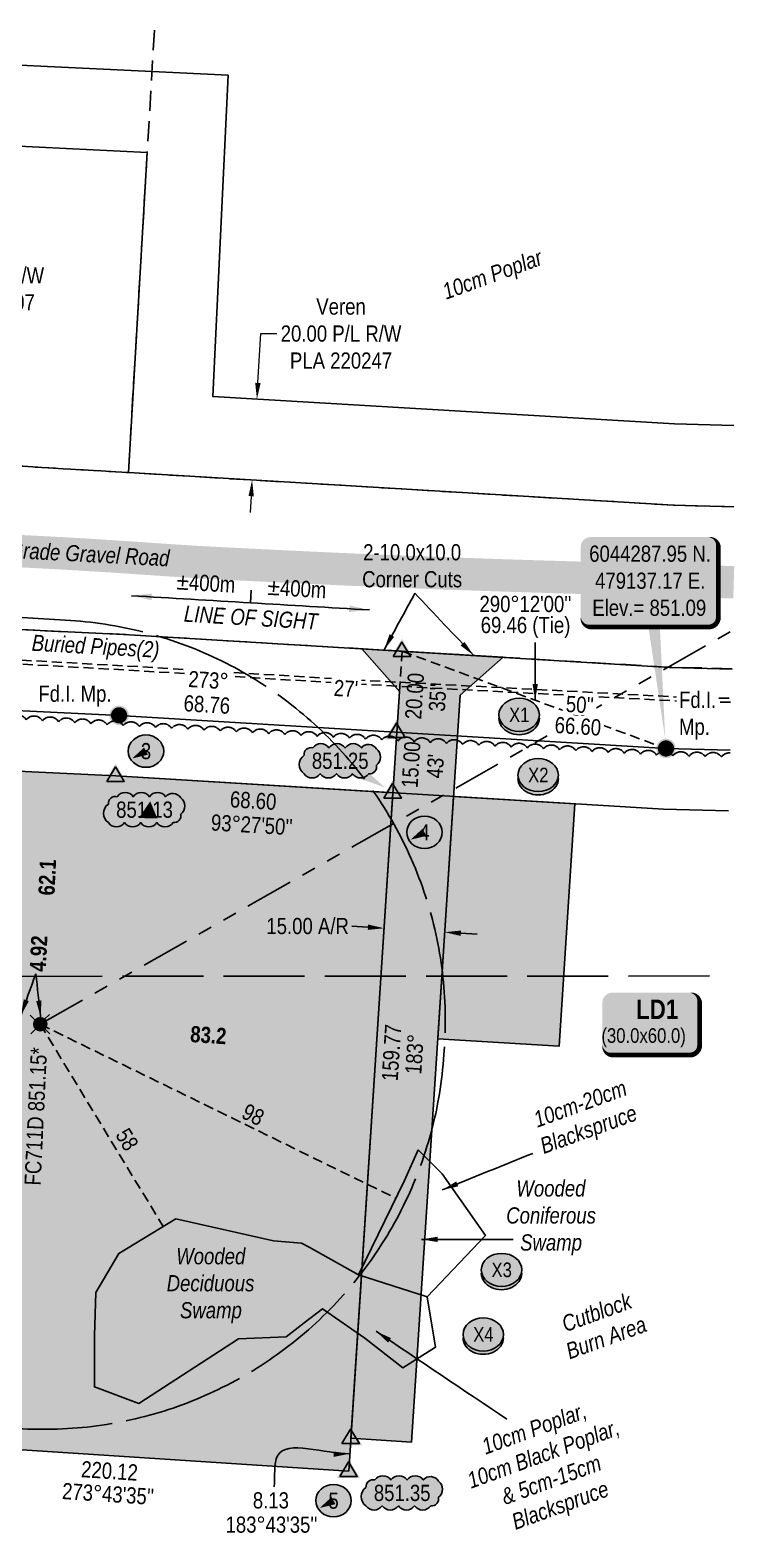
# Model space of a CAD drawing. Extents: x 476470 to 482026, y 6039448 to 6045135.
# Drawn here: x 477160 to 477605, y 6043504 to 6044432 of the extents above; entities that cross this region are included whole.
import ezdxf
from ezdxf.enums import TextEntityAlignment as Align

# ---------------------------------------------------------------- set-up
doc = ezdxf.new("R2010")
doc.units = 0
doc.header["$LTSCALE"] = 5
doc.header["$PDMODE"] = 34
doc.header["$PDSIZE"] = 1
for name, pattern in [('0', [1, 1, 0]), ('foc-ACCESSROAD', [3.75, 2.5, -1.25]), ('foc-BUFFER', [16.75, 15, -1.75]), ('foc-DRILLPATH', [14.75, 6, -1.75, 1.75, -1.75, 1.75, -1.75]), ('foc-TIELINE', [1.875, 1.25, -0.625]), ('foc-UNSURVEYED', [12.5, 10, -2.5]), ('UG_PIPE', [1.875, 1.25, -0.625])]:
    doc.linetypes.add(name, pattern=pattern)
doc.layers.get('Defpoints').update_dxf_attribs({"color": 9})
for name, color, linetype in [('AS-PIPE-UG', 44, 'UG_PIPE'), ('AS-PIPE-UG-T', 44, 'Continuous'), ('AS-ROADS', 254, 'Continuous'), ('AUX-BUFFER', 7, 'foc-BUFFER'), ('C-RW', 13, 'Continuous'), ('C-WS', 13, 'foc-ACCESSROAD'), ('DETAIL-T', 7, 'Continuous'), ('F-AR', 190, 'foc-ACCESSROAD'), ('L-BD', 7, 'Continuous'), ('L-MON', 1, 'Continuous'), ('L-TIE', 7, 'foc-TIELINE'), ('L-USEC', 7, 'foc-UNSURVEYED'), ('P-CROSSINGS', 250, 'Continuous'), ('P-ELEVATION', 7, 'Continuous'), ('P-PDRILLPATH', 12, 'foc-DRILLPATH'), ('P-PROPOSED', 10, 'Continuous'), ('P-PROPOSED-H', 21, 'Continuous'), ('P-TEMP-BLOCKS', 250, 'Continuous'), ('P-TEMP-H', 41, 'Continuous'), ('P-TEMP_WORKSPACE', 46, 'Continuous'), ('P-TXT', 4, 'Continuous'), ('T-BUSH', 110, '0'), ('T-BUSH-T', 110, 'Continuous'), ('T-TIE', 201, 'foc-TIELINE'), ('WETLAND', 143, 'Continuous'), ('WETLAND-T', 146, 'Continuous')]:
    doc.layers.add(name, color=color, linetype=linetype)
for name, color, linetype, lineweight in [('C-AR-T', 13, 'Continuous', 9), ('C-RW-T', 13, 'Continuous', 9), ('T-TEXT', 48, 'Continuous', 18), ('T-TIE-T', 201, 'Continuous', 18)]:
    doc.layers.add(name, color=color, linetype=linetype, lineweight=lineweight)
doc.layers.add('L-MON1', color=7, linetype='Continuous', lineweight=30, true_color=0x000000)
doc.styles.add('80', font='ARIALN.TTF', dxfattribs={"height": 10})
doc.styles.add('80CG', font='ARIALN.TTF', dxfattribs={"height": 10})
doc.styles.add('80L', font='ARIALN.TTF', dxfattribs={"height": 10})
doc.styles.add('80LS', font='ARIALNI.TTF', dxfattribs={"height": 10})
doc.styles.add('BOLD', font='ARIALNB.TTF')
doc.styles.add('Crossing', font='ARIALN.TTF', dxfattribs={"height": 10})
doc.dimstyles.new('COMPASS', dxfattribs={"dimscale": 5, "dimtxt": 10, "dimasz": 2.5, "dimexe": 0.2, "dimexo": 0.0625, "dimgap": 0.5, "dimtad": 0, "dimtih": 1, "dimtoh": 1, "dimzin": 0, "dimdsep": 46, "dimtxsty": '80', "dimcen": 0.1, "dimse1": 1, "dimse2": 1, "dimclrd": 256, "dimclrt": 256, "dimaunit": 1, "dimadec": 4, "dimazin": 0, "dimtfac": 0.06, "dimtofl": 0, "dimtmove": 0, "dimatfit": 1, "dimfxl": 0.2, "dimtolj": 1, "dimtzin": 0, "dimlwd": -1, "dimarcsym": 0})
doc.dimstyles.new('Compass 5 000', dxfattribs={"dimscale": 5, "dimtxt": 9, "dimasz": 2, "dimexe": 0.2, "dimexo": 0.0625, "dimgap": 0.5, "dimtad": 0, "dimtih": 1, "dimtoh": 1, "dimzin": 0, "dimdsep": 46, "dimtxsty": '80CG', "dimcen": 0.1, "dimse1": 1, "dimse2": 1, "dimclrd": 256, "dimclrt": 256, "dimaunit": 1, "dimadec": 4, "dimazin": 0, "dimtfac": 0.06, "dimtofl": 0, "dimtmove": 0, "dimatfit": 1, "dimfxl": 0.2, "dimtolj": 1, "dimtzin": 0, "dimlwd": -1, "dimarcsym": 0})

# ---------------------------------------------------------------- blocks, each defined once
blk = doc.blocks.new('fdia')
at = {"color": 255, "const_width": 1}
blk.add_lwpolyline([(-0.5, 0, 1), (0.5, 0, 1)], format="xyb", close=True, dxfattribs=at)
blk = doc.blocks.new('Fdiaa')
blk.add_blockref('fdia', (0, 0))
blk = doc.blocks.new('fdib')
at = {"color": 1, "const_width": 1.6}
blk.add_lwpolyline([(-0.4, 0, 1), (0.4, 0, 1)], format="xyb", close=True, dxfattribs=at)
at = {"color": 1}
blk.add_circle((0, 0), 0.8, dxfattribs=at)
blk = doc.blocks.new('Fdibb')
blk.add_blockref('fdib', (0, 0))
blk = doc.blocks.new('fdicc')
for name in ['Fdibb', 'Fdiaa']:
    blk.add_blockref(name, (0, 0))
blk = doc.blocks.new('FDI')
blk.add_blockref('fdicc', (0, 0))
blk = doc.blocks.new('WC_fill')
at = {"layer": 'L-MON1', "true_color": 0xffffff}
h = blk.add_hatch(color=7, dxfattribs=at)
h.dxf.hatch_style = 1
edge = h.paths.add_edge_path()
edge.add_arc((0, 0), 0.8, 0, 360)
blk = doc.blocks.new('WC1')
at = {"layer": 'L-MON1', "flags": 128}
for points in [[(-0.62, 0.5), (-1.23, 1.12)], [(0.52, 0.61), (1.13, 1.21)], [(-1.18, -1.18), (-0.56, -0.57)], [(1.16, -1.18), (0.56, -0.57)]]:
    blk.add_lwpolyline(points, dxfattribs=at)
at = {"layer": 'L-MON1'}
for radius in [0.8, 0.373]:
    blk.add_circle((0, 0), radius, dxfattribs=at)
blk.add_blockref('WC_fill', (0, 0), dxfattribs=at)
blk = doc.blocks.new('WC')
at = {"layer": 'L-MON'}
h = blk.add_hatch(color=255, dxfattribs=at)
h.dxf.hatch_style = 1
edge = h.paths.add_edge_path()
edge.add_arc((0, 0), 0.9, 0, 360)
at = {"layer": 'L-MON', "color": 240, "flags": 128}
for points in [[(-0.62, 0.5), (-1.23, 1.12)], [(0.52, 0.61), (1.13, 1.21)], [(-1.18, -1.18), (-0.56, -0.57)], [(1.16, -1.18), (0.56, -0.57)]]:
    blk.add_lwpolyline(points, dxfattribs=at)
at = {"layer": 'L-MON', "color": 240}
for radius in [0.8, 0.373]:
    blk.add_circle((0, 0), radius, dxfattribs=at)
blk = doc.blocks.new('TRIA')
blk.add_hatch(color=255).paths.add_polyline_path([(-0.04, 1.52), (-1.47, -0.87), (1.39, -0.87)])
blk = doc.blocks.new('TRIAA')
blk.add_blockref('TRIA', (0, 0))
blk = doc.blocks.new('TRIB')
at = {"color": 1}
blk.add_lwpolyline([(-1.12, -0.67), (-0.04, 1.13), (1.04, -0.67)], close=True, dxfattribs=at)
blk = doc.blocks.new('TRIBB')
blk.add_blockref('TRIB', (0, 0))
blk = doc.blocks.new('TRICC')
for name in ['TRIAA', 'TRIBB']:
    blk.add_blockref(name, (0, 0))
blk = doc.blocks.new('plspike')
blk.add_blockref('TRICC', (0, 0))
blk = doc.blocks.new('*D52')
at = {"layer": 'C-AR-T', "transparency": 16777216}
for p, q in [((477300.78, 6044214.28), (477302.58, 6044244.7)), ((477302.58, 6044244.7), (477312.58, 6044244.7)), ((477296.63, 6044144.39), (477296.04, 6044134.41))]:
    blk.add_line(p, q, dxfattribs=at)
for points in [[(477299.11, 6044214.38), (477302.44, 6044214.18), (477300.19, 6044204.3)], [(477294.97, 6044144.49), (477298.3, 6044144.3), (477297.22, 6044154.38)]]:
    blk.add_solid(points, dxfattribs=at)
at = {"layer": 'Defpoints', "color": 0, "transparency": 16777216}
for p in [(477298.15, 6044204.42), (477300.19, 6044204.3), (477295.19, 6044154.5)]:
    blk.add_point(p, dxfattribs=at)
at = {"layer": 'C-AR-T', "transparency": 16777216, "insert": (477352.12, 6044244.7), "char_height": 10, "attachment_point": 5, "style": '80CG'}
blk.add_mtext('\\A1;Veren\\P20.00 P/L R/W\\PPLA 220247', dxfattribs=at)
blk = doc.blocks.new('*D53')
at = {"layer": 'C-RW-T', "transparency": 16777216}
for p, q in [((477039.89, 6044332.99), (477033.58, 6044340.75)), ((477076.18, 6044288.39), (477082.49, 6044280.63)), ((477082.49, 6044280.63), (477092.49, 6044280.63))]:
    blk.add_line(p, q, dxfattribs=at)
for points in [[(477041.19, 6044334.04), (477038.6, 6044331.94), (477046.2, 6044325.23)], [(477077.47, 6044289.44), (477074.88, 6044287.34), (477069.87, 6044296.15)]]:
    blk.add_solid(points, dxfattribs=at)
at = {"layer": 'Defpoints', "color": 0, "transparency": 16777216}
for p in [(477042.07, 6044321.87), (477065.73, 6044292.78), (477069.87, 6044296.15)]:
    blk.add_point(p, dxfattribs=at)
at = {"layer": 'C-RW-T', "transparency": 16777216, "insert": (477131.57, 6044280.63), "char_height": 10, "attachment_point": 5, "style": '80CG'}
blk.add_mtext('\\A1;Veren\\P15.00 P/L R/W\\PPLA 130007', dxfattribs=at)
blk = doc.blocks.new('*U58')
h = blk.add_hatch(color=191)
edge = h.paths.add_edge_path()
edge.add_line((-24, -20), (24, -20))
edge.add_arc((24, -14), 6, 270, 360)
edge.add_line((30, -14), (30, 12.5))
edge.add_arc((24, 12.5), 6, 0, 90)
edge.add_line((24, 18.5), (-24, 18.5))
edge.add_arc((-24, 12.5), 6, 90, 180)
edge.add_line((-30, 12.5), (-30, -14))
edge.add_arc((-24, -14), 6, 180, 270)
at = {"color": 250, "flags": 128}
blk.add_lwpolyline([(-24, -20, 3, 3, 0), (24, -20, 3, 3, 0.414214), (30, -14, 3, 3, 0), (30, 12.5, 3, 0, 0.414214), (24, 18.5, 0, 0, 0), (-24, 18.5, 0, 0, 0.414214), (-30, 12.5, 0, 0, 0), (-30, -14, 0, 3, 0.414214)], format="xyseb", close=True, dxfattribs=at)
at = {"flags": 128}
blk.add_lwpolyline([(-18.84, -11.9, 0, 7.5, 0), (0, 0, 0, 0, 0)], format="xyseb", dxfattribs=at)
at = {"color": 250}
for tag, p, height, style in [('TEMP_AREA_W1_001', (-9.21, 2.24), 12, 'BOLD'), ('ENTER_TEXT_001', (-30.66, -12.47), 9, '80')]:
    blk.add_attdef(tag, p, '', height=height, dxfattribs=dict(at, style=style))
blk = doc.blocks.new('*U61')
h = blk.add_hatch(color=254)
edge = h.paths.add_edge_path()
edge.add_line((-36.5, -28.5), (36.5, -28.5))
edge.add_arc((36.5, -22.5), 6, 270, 360)
edge.add_line((42.5, -22.5), (42.5, 21))
edge.add_arc((36.5, 21), 6, 0, 90)
edge.add_line((36.5, 27), (-36.5, 27))
edge.add_arc((-36.5, 21), 6, 90, 180)
edge.add_line((-42.5, 21), (-42.5, -22.5))
edge.add_arc((-36.5, -22.5), 6, 180, 270)
at = {"color": 1, "flags": 128}
blk.add_lwpolyline([(-36.5, -28.5, 3, 3, 0), (36.5, -28.5, 3, 3, 0.414214), (42.5, -22.5, 3, 3, 0), (42.5, 21, 3, 0, 0.414214), (36.5, 27, 0, 0, 0), (-36.5, 27, 0, 0, 0.414214), (-42.5, 21, 0, 0, 0), (-42.5, -22.5, 0, 3, 0.414214)], format="xyseb", close=True, dxfattribs=at)
blk.add_lwpolyline([(9.67, -97.53, 0, 10, 0), (0, 0, 5, 5, 0)], format="xyseb", dxfattribs=at)
at = {"color": 1, "style": '80'}
blk.add_attdef('ENTER_TEXT_001', (-35.99, -5), '', height=10, dxfattribs=at)
blk = doc.blocks.new('*U63')
at = {"layer": 'P-ELEVATION'}
h = blk.add_hatch(color=111, dxfattribs=at)
h.dxf.hatch_style = 1
edge = h.paths.add_edge_path()
edge.add_arc((-17.35, -4.5), 6.1, 215, 325)
edge.add_arc((-7.35, -4.5), 6.1, 215, 325)
edge.add_arc((2.65, -4.5), 6.1, 215, 325)
edge.add_arc((12.65, -4.5), 6.1, 215, 325)
edge.add_arc((18.14, -3.7), 4.32, 263.43363, 373.43363)
edge.add_arc((18.85, 2.3), 6.1, 305, 415)
edge.add_arc((17.45, 4.39), 5.69, 30.69553, 140.69553)
edge.add_arc((8.05, 4.5), 6.1, 35, 145)
edge.add_arc((-1.95, 4.5), 6.1, 35, 145)
edge.add_arc((-11.95, 4.5), 6.1, 35, 145)
edge.add_arc((-18.04, 3.81), 4.33, 75.42608, 185.42608)
edge.add_arc((-18.36, -2.3), 6.96, 125, 235)
at = {"color": 240, "flags": 128}
blk.add_lwpolyline([(-22.35, -8, 0.520567), (-12.35, -8, 0.520567), (-2.35, -8, 0.520567), (7.65, -8, 0.520567), (17.65, -8, 0.520567), (22.35, -2.7, 0.520567), (22.35, 7.3, 0.520567), (13.05, 8, 0.520567), (3.05, 8, 0.520567), (-6.95, 8, 0.520567), (-16.95, 8, 0.520567), (-22.35, 3.4, 0.520567)], format="xyb", close=True, dxfattribs=at)
at = {"layer": 'P-ELEVATION', "color": 240, "flags": 128}
blk.add_lwpolyline([(0, 0, 12.5, 0, 0), (7.93, -5.46, 0, 0, 0)], format="xyseb", dxfattribs=at)
at = {"layer": 'P-ELEVATION', "color": 240, "style": '80'}
blk.add_attdef('ELEVATION', text='', height=10, dxfattribs=at).set_placement((0, 0), align=Align.MIDDLE_CENTER)
blk = doc.blocks.new('*U64')
at = {"layer": 'P-ELEVATION'}
h = blk.add_hatch(color=111, dxfattribs=at)
h.dxf.hatch_style = 1
edge = h.paths.add_edge_path()
edge.add_arc((-17.35, -4.5), 6.1, 215, 325)
edge.add_arc((-7.35, -4.5), 6.1, 215, 325)
edge.add_arc((2.65, -4.5), 6.1, 215, 325)
edge.add_arc((12.65, -4.5), 6.1, 215, 325)
edge.add_arc((18.14, -3.7), 4.32, 263.43363, 373.43363)
edge.add_arc((18.85, 2.3), 6.1, 305, 415)
edge.add_arc((17.45, 4.39), 5.69, 30.69553, 140.69553)
edge.add_arc((8.05, 4.5), 6.1, 35, 145)
edge.add_arc((-1.95, 4.5), 6.1, 35, 145)
edge.add_arc((-11.95, 4.5), 6.1, 35, 145)
edge.add_arc((-18.04, 3.81), 4.33, 75.42608, 185.42608)
edge.add_arc((-18.36, -2.3), 6.96, 125, 235)
at = {"color": 240, "flags": 128}
blk.add_lwpolyline([(-22.35, -8, 0.520567), (-12.35, -8, 0.520567), (-2.35, -8, 0.520567), (7.65, -8, 0.520567), (17.65, -8, 0.520567), (22.35, -2.7, 0.520567), (22.35, 7.3, 0.520567), (13.05, 8, 0.520567), (3.05, 8, 0.520567), (-6.95, 8, 0.520567), (-16.95, 8, 0.520567), (-22.35, 3.4, 0.520567)], format="xyb", close=True, dxfattribs=at)
at = {"layer": 'P-ELEVATION', "color": 240, "flags": 128}
blk.add_lwpolyline([(0, 0, 12.5, 0, 0), (27.74, -16.56, 0, 0, 0)], format="xyseb", dxfattribs=at)
at = {"layer": 'P-ELEVATION', "color": 240, "style": '80'}
blk.add_attdef('ELEVATION', text='', height=10, dxfattribs=at).set_placement((0, 0), align=Align.MIDDLE_CENTER)
blk = doc.blocks.new('wa')
at = {"layer": 'P-ELEVATION'}
h = blk.add_hatch(color=111, dxfattribs=at)
h.dxf.hatch_style = 1
edge = h.paths.add_edge_path()
edge.add_arc((-17.35, -4.5), 6.1, 215, 325)
edge.add_arc((-7.35, -4.5), 6.1, 215, 325)
edge.add_arc((2.65, -4.5), 6.1, 215, 325)
edge.add_arc((12.65, -4.5), 6.1, 215, 325)
edge.add_arc((18.14, -3.7), 4.32, 263.43363, 373.43363)
edge.add_arc((18.85, 2.3), 6.1, 305, 415)
edge.add_arc((17.45, 4.39), 5.69, 30.69553, 140.69553)
edge.add_arc((8.05, 4.5), 6.1, 35, 145)
edge.add_arc((-1.95, 4.5), 6.1, 35, 145)
edge.add_arc((-11.95, 4.5), 6.1, 35, 145)
edge.add_arc((-18.04, 3.81), 4.33, 75.42608, 185.42608)
edge.add_arc((-18.36, -2.3), 6.96, 125, 235)
at = {"color": 240, "flags": 128}
blk.add_lwpolyline([(-22.35, -8, 0.520567), (-12.35, -8, 0.520567), (-2.35, -8, 0.520567), (7.65, -8, 0.520567), (17.65, -8, 0.520567), (22.35, -2.7, 0.520567), (22.35, 7.3, 0.520567), (13.05, 8, 0.520567), (3.05, 8, 0.520567), (-6.95, 8, 0.520567), (-16.95, 8, 0.520567), (-22.35, 3.4, 0.520567)], format="xyb", close=True, dxfattribs=at)
at = {"layer": 'P-ELEVATION', "color": 240, "flags": 128}
blk.add_lwpolyline([(0, 0, 12.5, 0, 0), (-12.42, -6.43, 0, 0, 0)], format="xyseb", dxfattribs=at)
at = {"layer": 'P-ELEVATION', "color": 240, "style": '80'}
blk.add_attdef('ELEVATION', text='', height=10, dxfattribs=at).set_placement((0, 0), align=Align.MIDDLE_CENTER)
blk = doc.blocks.new('Induction_Bend_No')
at = {"layer": 'P-ELEVATION'}
h = blk.add_hatch(color=111, dxfattribs=at)
h.dxf.hatch_style = 1
edge = h.paths.add_edge_path()
edge.add_ellipse((0, 0), major_axis=(-10.94, 0), ratio=0.913794, start_angle=0, end_angle=360)
at = {"layer": 'P-ELEVATION', "color": 7, "flags": 128}
blk.add_lwpolyline([(0, 0, 5, 0, 0), (-8.54, -4.54, 0, 0, 0)], format="xyseb", dxfattribs=at)
at = {"layer": 'P-ELEVATION', "color": 7}
blk.add_ellipse((0, 0), major_axis=(-10.94, 0), ratio=0.913794, dxfattribs=at)
at = {"layer": 'P-ELEVATION', "style": '80'}
blk.add_attdef('BEND', text='', height=10, dxfattribs=at).set_placement((0, 0), align=Align.MIDDLE_CENTER)
blk = doc.blocks.new('*D66')
at = {"layer": 'Defpoints', "color": 0, "transparency": 16777216}
for p in [(477378.73, 6043877.72), (477378.24, 6043870.19), (477415.64, 6043867.76)]:
    blk.add_point(p, dxfattribs=at)
at = {"layer": 'P-TXT', "transparency": 16777216}
for p, q in [((477368.75, 6043878.37), (477358.77, 6043879.02)), ((477426.11, 6043874.63), (477436.08, 6043873.98))]:
    blk.add_line(p, q, dxfattribs=at)
for points in [[(477368.86, 6043880.03), (477368.64, 6043876.7), (477378.73, 6043877.72)], [(477426.21, 6043876.3), (477426, 6043872.97), (477416.13, 6043875.28)]]:
    blk.add_solid(points, dxfattribs=at)
at = {"layer": 'P-TXT', "transparency": 16777216, "insert": (477331.49, 6043879.02), "char_height": 10, "attachment_point": 5, "style": '80CG'}
blk.add_mtext('\\A1;15.00 A/R', dxfattribs=at)
blk = doc.blocks.new('xing2')
h = blk.add_hatch(color=50)
h.dxf.hatch_style = 1
edge = h.paths.add_edge_path()
edge.add_ellipse((0, 0), major_axis=(-12.5, 0), ratio=0.816297, start_angle=0, end_angle=360)
h = blk.add_hatch(color=250)
h.dxf.hatch_style = 1
edge = h.paths.add_edge_path()
edge.add_ellipse((0, -2.05), major_axis=(-12.5, 0), ratio=0.816297, start_angle=0, end_angle=180)
edge.add_line((12.5, -2.05), (12.5, 0))
edge.add_ellipse((0, 0), major_axis=(-12.5, 0), ratio=0.816297, start_angle=0, end_angle=180, ccw=False)
edge.add_line((-12.5, 0), (-12.5, -2.05))
at = {"color": 250}
blk.add_ellipse((0, 0), major_axis=(-12.5, 0), ratio=0.816297, dxfattribs=at)
blk.add_ellipse((0, -2.05), major_axis=(-12.5, 0), ratio=0.816297, start_param=0, end_param=3.141593, dxfattribs=at)
at = {"color": 250, "style": 'Crossing'}
blk.add_attdef('CROSSING', text='', height=9, dxfattribs=at).set_placement((0.09, 0.02), align=Align.MIDDLE_CENTER)
at = {"color": 250, "style": 'Crossing', "flags": 1}
for tag, p in [('OWNER', (0.09, -12.49)), ('DESCRIPTION', (0.09, -25.77)), ('LOCATION', (0.09, -39.3)), ('DWG_REF', (0.09, -52.84))]:
    blk.add_attdef(tag, text='', height=9, dxfattribs=at).set_placement(p, align=Align.MIDDLE_CENTER)

msp = doc.modelspace()

# ---------------------------------------------------------------- hatches: boundary and pattern name
at = {"layer": 'P-PROPOSED-H'}
h = msp.add_hatch(color=256, dxfattribs=at)
h.dxf.hatch_style = 1
h.paths.add_polyline_path([(477364.907, 6044050.198), (477388.238, 6044023.758), (477358.225, 6043562.967), (477395.632, 6043560.62), (477425.654, 6044021.55), (477452.219, 6044044.975)])
h = msp.add_hatch(color=256, dxfattribs=at)
h.dxf.hatch_style = 1
h.paths.add_polyline_path([(477384.172, 6043961.332), (477213.08, 6043971.688), (476889.427, 6043987.185), (476835.042, 6043992.577), (476808.069, 6043578.455), (477356.906, 6043542.708)])
at = {"layer": 'P-TEMP-H'}
h = msp.add_hatch(color=256, dxfattribs=at)
h.dxf.hatch_style = 1
h.paths.add_polyline_path([(477421.584, 6043959.068), (477496.45, 6043954.594), (477486.7, 6043804.911), (477411.835, 6043809.385)])

# ---------------------------------------------------------------- linework, layer by layer
msp.add_line((477296.184, 6044078.566), (477296.655, 6044086.432))
at = {"layer": 'AS-PIPE-UG', "flags": 128}
msp.add_lwpolyline([(477592.479, 6044017.163), (477569.106, 6044017.472), (477359.069, 6044028.602), (477219.701, 6044037.084), (477070.624, 6044045.389), (476895.221, 6044053.714), (476871.484, 6044055.509), (476865.689, 6044059.477), (476864.224, 6044090.989), (476866.599, 6044150.877), (476868.674, 6044190.589), (476869.364, 6044207.147), (476871.069, 6044223.537), (476877.096, 6044232.314), (476895.079, 6044232.252), (476904.434, 6044241.277), (476910.171, 6044263.464), (476906.859, 6044283.032), (476909.244, 6044316.864)], dxfattribs=at)
msp.add_lwpolyline([(477591.655, 6044019.673), (477569.189, 6044019.97), (477359.211, 6044031.096), (477219.853, 6044039.578, 0.0012844), (477219.84, 6044039.579), (477070.763, 6044047.884, 0.0020563), (477070.742, 6044047.885), (476895.375, 6044056.208), (476872.341, 6044057.95), (476868.127, 6044060.836), (476866.725, 6044090.998), (476869.095, 6044150.762), (476871.169, 6044190.459, 0.0026386), (476871.17, 6044190.485), (476871.857, 6044206.965), (476873.488, 6044222.646), (476878.408, 6044229.811), (476895.07, 6044229.753, 0.1951527), (476896.814, 6044230.453), (476906.169, 6044239.478, 0.1384501), (476906.853, 6044240.651), (476912.59, 6044262.839, 0.1055757), (476912.635, 6044263.881), (476909.372, 6044283.154), (476911.736, 6044316.688)], format="xyb", dxfattribs=at)
at = {"layer": 'AS-ROADS', "const_width": 19.989, "flags": 128}
msp.add_lwpolyline([(477594.567, 6044091.224), (477576.904, 6044091.772), (477555.676, 6044092.394), (477534.644, 6044093.017), (477513.789, 6044093.609), (477493.121, 6044094.224), (477472.639, 6044094.842), (477452.374, 6044095.494), (477432.276, 6044096.187), (477412.344, 6044096.884), (477392.606, 6044097.652), (477373.091, 6044098.467), (477353.876, 6044099.282), (477335.034, 6044100.144), (477316.496, 6044101.024), (477298.156, 6044101.927), (477280.009, 6044102.849), (477262.194, 6044103.794), (477244.776, 6044104.919), (477227.516, 6044106.114), (477210.416, 6044107.264), (477193.526, 6044108.312), (477176.814, 6044109.277), (477160.251, 6044110.152), (477143.851, 6044111.002)], dxfattribs=at)
at = {"layer": 'AUX-BUFFER', "color": 251, "linetype": 'foc-BUFFER', "flags": 128}
msp.add_lwpolyline([(476880.446, 6043839.604), (476880.121, 6043834.617, 0.4142136), (477110.89, 6043571.693), (477152.699, 6043568.97, 0.4142136), (477415.624, 6043799.739), (477415.949, 6043804.725, 0.4142136), (477185.18, 6044067.65), (477143.371, 6044070.373, 0.4142136)], format="xyb", close=True, dxfattribs=at)
at = {"layer": 'C-RW'}
for points in [[(477594.567, 6044137.861), (477557.395, 6044138.806), (477220.813, 6044158.949), (477232.474, 6044356.585), (477149.072, 6044360.575), (477092.949, 6044363.261), (477025.776, 6044366.478), (476904.186, 6044310.75), (476875.027, 6044297.386), (476855.783, 6044339.371), (476854.205, 6044342.816), (476856.037, 6044343.654), (476876.198, 6044352.895), (477016.014, 6044416.976), (477235.418, 6044406.475), (477282.353, 6044404.229), (477273.046, 6044205.911), (477558.021, 6044189.004), (477594.567, 6044188.089)], [(477591.372, 6043950.22), (477551.127, 6043951.227), (477213.08, 6043971.688), (476889.427, 6043987.185), (476801.531, 6043995.9), (476819.711, 6044356.15), (476857.144, 6044354.261), (476840.764, 6044029.674), (476892.174, 6044024.577), (477215.109, 6044009.114), (477552.729, 6043988.679), (477592.31, 6043987.688)], [(477592.31, 6043987.688), (477552.729, 6043988.679), (477215.109, 6044009.114), (476892.174, 6044024.577), (476840.764, 6044029.674), (476857.144, 6044354.261), (476907.054, 6044351.742), (476893.074, 6044074.706), (476895.837, 6044074.432), (477217.814, 6044059.016), (477554.864, 6044038.615), (477593.561, 6044037.646)]]:
    msp.add_lwpolyline(points, dxfattribs=at)
at = {"layer": 'C-WS', "flags": 128}
msp.add_lwpolyline([(477236.928, 6044432.081), (477220.813, 6044158.949), (476923.026, 6044176.696), (476896.425, 6044179.372), (476897.868, 6044204.524), (476899.376, 6044229.334), (476900.844, 6044254.171), (476851.046, 6044259.187), (476704.932, 6044273.904), (476598.314, 6044284.644), (476592.124, 6044299.084)], dxfattribs=at)
at = {"layer": 'F-AR', "flags": 128}
for points in [[(476592.124, 6044209.974), (476632.045, 6044205.958), (476688.903, 6044200.241), (476846.627, 6044184.379), (476896.425, 6044179.372), (476923.026, 6044176.696), (477220.813, 6044158.949), (477557.395, 6044138.806), (477594.567, 6044137.861)], [(477593.567, 6044037.905), (477553.177, 6044038.931), (477215.424, 6044059.144), (476915.899, 6044073.472), (476893.074, 6044074.706), (476843.348, 6044080.886), (476592.124, 6044109.53)]]:
    msp.add_lwpolyline(points, dxfattribs=at)
at = {"layer": 'L-TIE'}
for p, q in [((477388.238, 6044023.758), (477389.863, 6044048.705)), ((477389.863, 6044048.705), (477552.729, 6043988.679))]:
    msp.add_line(p, q, dxfattribs=at)
at = {"layer": 'L-USEC'}
msp.add_line((476592.124, 6043847.718), (477591.372, 6043848.277), dxfattribs=at)
at = {"layer": 'P-PDRILLPATH', "elevation": 2128.052, "flags": 128}
msp.add_lwpolyline([(477166.446, 6043818.472), (477594.567, 6044061.839)], dxfattribs=at)
at = {"layer": 'P-PROPOSED', "flags": 128}
msp.add_lwpolyline([(477384.172, 6043961.332), (477213.08, 6043971.688), (476889.427, 6043987.185), (476835.042, 6043992.577), (476808.069, 6043578.455), (477356.906, 6043542.708)], close=True, dxfattribs=at)
at = {"layer": 'P-TEMP_WORKSPACE'}
msp.add_lwpolyline([(477421.584, 6043959.068), (477496.45, 6043954.594), (477486.7, 6043804.911), (477411.835, 6043809.385)], close=True, dxfattribs=at)
at = {"layer": 'T-BUSH', "flags": 128}
msp.add_lwpolyline([(477592.266, 6043985.928, 0.2578688), (477586.91, 6043983.453, 0.5205671), (477576.918, 6043983.676, 0.5205671), (477566.925, 6043983.899, 0.5205671), (477556.933, 6043984.123, 0.5205671), (477546.951, 6043984.61, 0.5205671), (477536.971, 6043985.16, 0.5205671), (477526.992, 6043985.71, 0.5205671), (477517.012, 6043986.26, 0.5205671), (477507.033, 6043986.81, 0.5205671), (477497.053, 6043987.36, 0.5205671), (477487.073, 6043987.91, 0.5205671), (477477.094, 6043988.46, 0.5205671), (477467.114, 6043989.01, 0.5205671), (477457.135, 6043989.56, 0.5205671), (477447.155, 6043990.11, 0.5205671), (477437.175, 6043990.66, 0.5205671), (477427.196, 6043991.21, 0.5205671), (477417.216, 6043991.76, 0.5205671), (477407.237, 6043992.31, 0.5205671), (477397.257, 6043992.86, 0.5205671), (477387.277, 6043993.41, 0.5205671), (477377.298, 6043993.96, 0.5205671), (477367.318, 6043994.51, 0.5205671), (477357.339, 6043995.06, 0.5205671), (477347.359, 6043995.61, 0.5205671), (477337.379, 6043996.16, 0.5205671), (477327.4, 6043996.71, 0.5205671), (477317.42, 6043997.26, 0.5205671), (477307.441, 6043997.809, 0.5205671), (477297.461, 6043998.359, 0.5205671), (477287.481, 6043998.909, 0.5205671), (477277.502, 6043999.459, 0.5205671), (477267.522, 6044000.009, 0.5205671), (477257.543, 6044000.559, 0.5205671), (477247.563, 6044001.109, 0.5205671), (477237.583, 6044001.659, 0.5205671), (477227.604, 6044002.209, 0.5205671), (477217.624, 6044002.759, 0.5205671), (477207.647, 6044003.35, 0.5205671), (477197.671, 6044003.961, 0.5205671), (477187.695, 6044004.572, 0.5205671), (477177.719, 6044005.183, 0.5205671), (477167.743, 6044005.794, 0.5205671), (477157.767, 6044006.405, 0.5205671), (477147.79, 6044007.015, 0.5205671), (477137.814, 6044007.626, 0.5205671), (477127.838, 6044008.237, 0.5205671), (477117.862, 6044008.848, 0.5205671), (477107.886, 6044009.459, 0.5205671), (477097.91, 6044010.07, 0.5205671), (477087.934, 6044010.681, 0.5205671), (477077.958, 6044011.292, 0.5205671), (477067.982, 6044011.903, 0.5205671), (477058.006, 6044012.514, 0.5205671), (477048.03, 6044013.125, 0.5205671), (477038.054, 6044013.736, 0.5205671), (477028.078, 6044014.346, 0.5205671), (477018.102, 6044014.957, 0.5205671), (477008.126, 6044015.568, 0.5205671), (476998.15, 6044016.179, 0.5205671), (476988.174, 6044016.79, 0.5205671), (476978.197, 6044017.401, 0.5205671), (476968.221, 6044018.012, 0.5205671), (476958.245, 6044018.623, 0.5205671), (476948.269, 6044019.234, 0.5205671), (476938.293, 6044019.845, 0.5205671), (476928.377, 6044020.341, 0.5205671), (476923.209, 6044011.786, 0.5205671), (476918.041, 6044003.232, 0.5205671), (476912.872, 6043994.677, 0.5205671), (476905.16, 6043990.464, 0.5205671), (476895.224, 6043991.543, 0.5205671), (476885.288, 6043992.623, 0.5205671), (476875.352, 6043993.703, 0.5205671), (476865.415, 6043994.782, 0.5205671), (476855.479, 6043995.862, 0.5205671), (476845.543, 6043996.942, 0.5205671), (476835.607, 6043998.022, 0.5205671), (476825.67, 6043999.101, 0.5205671), (476815.734, 6044000.181, 0.5205671), (476811.727, 6044007.318, 0.5205671), (476812.437, 6044017.287, 0.5205671), (476813.148, 6044027.257, 0.5205671), (476813.858, 6044037.226, 0.5205671), (476814.569, 6044047.196, 0.5205671), (476815.28, 6044057.165, 0.5205671), (476815.99, 6044067.134, 0.5205671), (476816.701, 6044077.104, 0.5205671), (476806.929, 6044078.898, 0.5205671), (476797.086, 6044080.638, 0.5205671), (476784.909, 6044082.792)], format="xyb", dxfattribs=at)
at = {"layer": 'T-TIE'}
for q in [(477242.312, 6043693.623), (477386.004, 6043711.125)]:
    msp.add_line((477166.446, 6043818.472), q, dxfattribs=at)
at = {"layer": 'WETLAND'}
for points in [[(477399.749, 6043740.975), (477414.572, 6043726.048), (477441.207, 6043688.032), (477405.288, 6043650.303), (477362.902, 6043663.872), (477391.383, 6043722.126), (477399.749, 6043740.975)], [(477310.516, 6043684.871), (477327.73, 6043683.444), (477332.467, 6043680.809), (477362.902, 6043663.872), (477405.288, 6043650.303), (477410.431, 6043619.107), (477390.199, 6043606.453), (477366.748, 6043624.676), (477340.606, 6043642.911), (477329.415, 6043634.197), (477318.336, 6043625.57), (477288.743, 6043624.364), (477227.366, 6043584.392), (477199.843, 6043594.582), (477199.988, 6043626.115), (477200.784, 6043652.948), (477215.017, 6043677.036), (477250.082, 6043698.344), (477310.516, 6043684.871)]]:
    msp.add_lwpolyline(points, close=True, dxfattribs=at)

# ---------------------------------------------------------------- block references
at = {"layer": 'Defpoints', "xscale": 1.249343500000004, "yscale": 1.249343500000004, "zscale": 1.249343500000004}
msp.add_blockref('WC1', (477166.446, 6043818.472, 2127.87), dxfattribs=at)
at = {"layer": 'L-MON'}
for name, p, xscale, yscale, zscale in [('plspike', (477389.863, 6044048.705), 4.997374000000016, 4.997374000000016, 4.997374000000016), ('plspike', (477386.608, 6043998.734), 4.997374000000016, 4.997374000000016, 4.997374000000016), ('plspike', (477213.08, 6043971.688), 4.997374000000014, 4.997374000000014, 4.997374000000014), ('plspike', (477384.172, 6043961.332), 4.997374000000016, 4.997374000000016, 4.997374000000016), ('WC', (477166.446, 6043818.472), 4.997374000000016, 4.997374000000016, 4.997374000000016), ('plspike', (477358.225, 6043562.967, 2127.442), 4.997374000000016, 4.997374000000016, 4.997374000000016), ('plspike', (477356.906, 6043542.708), 4.997374000000016, 4.997374000000016, 4.997374000000016)]:
    msp.add_blockref(name, p, dxfattribs=dict(at, xscale=xscale, yscale=yscale, zscale=zscale))
at = {"layer": 'L-MON', "xscale": 1.000009605180816, "yscale": 1.000009605180816, "zscale": 1.000009605180816}
for p, values in [((477231.701, 6043987.033), {'BEND': '3'}), ((477403.61, 6043936.923), {'BEND': '4'}), ((477347.494, 6043524.455), {'BEND': '5'})]:
    msp.add_blockref('Induction_Bend_No', p, dxfattribs=at).add_auto_attribs(values)
at = {"layer": 'P-CROSSINGS', "xscale": 0.9994748, "yscale": 0.9994748, "zscale": 0.9994748}
for name, p, values in [('xing2', (477462.061, 6044009.436), {'CROSSING': 'X1'}), ('*U64', (477351.61, 6043981.069), {'ELEVATION': '851.25'}), ('xing2', (477473.814, 6043972.271), {'CROSSING': 'X2'}), ('*U63', (477230.796, 6043950.904), {'ELEVATION': '851.13'}), ('xing2', (477451.214, 6043666.866), {'CROSSING': 'X3'}), ('xing2', (477439.914, 6043626.988), {'CROSSING': 'X4'}), ('wa', (477389.866, 6043529.208), {'ELEVATION': '851.35'})]:
    msp.add_blockref(name, p, dxfattribs=at).add_auto_attribs(values)
at = {"layer": 'P-TEMP-BLOCKS', "xscale": 0.9994748, "yscale": 0.9994748, "zscale": 0.9994748}
msp.add_blockref('*U58', (477543.496, 6043819.449), dxfattribs=at).add_auto_attribs({'TEMP_AREA_W1_001': 'LD1', 'ENTER_TEXT_001': '(30.0x60.0)'})

# ---------------------------------------------------------------- texts
at = {"rotation": 356.575155, "style": '80'}
for s, insert, char_height, width, attachment_point in [('%%P400m', (477286.834, 6044089.635), 9.9947, 42.0891, 6), ('%%P400m', (477306.788, 6044088.44), 9.9947, 42.0891, 4), ('\\pi6.3725;{\\fArial Narrow|b0|i1|c0|p34;LINE OF SIGH\\T1.55;T}', (477249.158, 6044077.304), 9.99475, 99.29575, 1)]:
    msp.add_mtext(s, dxfattribs=dict(at, insert=insert, char_height=char_height, width=width, attachment_point=attachment_point))
at = {"layer": 'AS-PIPE-UG-T', "insert": (477161.199, 6044059.002), "char_height": 9.98955, "attachment_point": 1, "rotation": 356.811389, "style": '80L'}
msp.add_mtext_dynamic_manual_height_columns('\\pi0.33996;{\\fArial Narrow|b0|i1|c0|p34;Buried Pipes(2)}', width=78.3885, gutter_width=50, heights=[0], dxfattribs=at)
at = {"layer": 'L-BD', "style": '80L'}
for s, height, p in [("290°12'00''", 9.99475, (477465.965, 6044077.876)), ('69.46 (Tie)', 9.99475, (477466.039, 6044063.634)), ('8.13', 9.9947, (477308.81, 6043524.628)), ("183°43'35''", 9.99475, (477309.193, 6043509.641))]:
    msp.add_text(s, height=height, dxfattribs=at).set_placement(p, align=Align.MIDDLE)
for s, height, rotation, p in [('68.76', 9.9947, 356.5363, (477269.321, 6044015.846)), ('15.00', 9.9947, 86.2734, (477395.319, 6043978.698)), ("43'", 9.9947, 86.2734, (477410.279, 6043977.723)), ('68.60', 9.9947, 356.5363, (477297.897, 6043956.541)), ("93°27'50''", 9.9947, 356.5363, (477296.991, 6043941.577)), ('159.77', 9.9947, 86.2734, (477383.238, 6043800.907)), ('183°', 9.9947, 86.2734, (477397.451, 6043799.981)), ('220.12', 9.9947, 356.2734, (477209.203, 6043542.813)), ("273°43'35''", 9.99475, 356.2734, (477208.277, 6043528.6))]:
    msp.add_text(s, height=height, rotation=rotation, dxfattribs=at).set_placement(p, align=Align.MIDDLE)
at = {"layer": 'L-BD', "char_height": 9.9947, "attachment_point": 5, "rotation": 86.2734, "style": '80L', "bg_fill": 1, "box_fill_scale": 1.15, "bg_fill_color": 21, "bg_fill_transparency": 0}
for s, insert, width in [('20.00', (477397.574, 6044021.003), 12.04695), ("35''", (477411.786, 6044020.078), 11.29763)]:
    msp.add_mtext(s, dxfattribs=dict(at, insert=insert, width=width))
at = {"layer": 'L-BD', "color": 3, "char_height": 9.99042, "attachment_point": 5, "style": '80L', "bg_fill": 1, "box_fill_scale": 1, "bg_fill_color": 21, "bg_fill_transparency": 0}
for s, width, insert, rotation in [('{\\fArial Narrow|b1|i0|c0|p34;62.1}', 21.81633, (477170.787, 6043909.135), 87.258706), ('{\\fArial Narrow|b1|i0|c0|p34;4.92}', 21.82103, (477165.436, 6043862.073), 87.258706), ('{\\fArial Narrow|b1|i0|c0|p34;83.2}', 21.81633, (477270.216, 6043811.713), 356.273423)]:
    msp.add_mtext_dynamic_manual_height_columns(s, width=width, gutter_width=49.973, heights=[0], dxfattribs=dict(at, insert=insert, rotation=rotation))
at = {"layer": 'L-BD', "insert": (477163.723, 6043761.608), "char_height": 9.99474, "attachment_point": 5, "rotation": 87.258706, "style": '80L', "bg_fill": 1, "box_fill_scale": 1.15, "bg_fill_color": 21, "bg_fill_transparency": 0}
msp.add_mtext_dynamic_manual_height_columns('FC711D 851.15*', width=85.01124, gutter_width=49.973, heights=[0], dxfattribs=at)
at = {"layer": 'P-TXT', "insert": (477396.012, 6044101.388), "char_height": 9.99133, "attachment_point": 5, "style": '80CG'}
msp.add_mtext('\\A1;2-10.0x10.0\\PCorner Cuts', dxfattribs=at)
at = {"layer": 'T-BUSH-T', "char_height": 9.9895, "attachment_point": 1, "rotation": 20, "style": '80LS'}
for s, width, insert in [('\\pi0.62293;10cm Poplar', 64.78755, (477413.003, 6044274.816)), ('\\pi2.1283;10cm-20cm\\P\\pi0.29866;Blackspruce', 62.14929, (477467.911, 6043763.238)), ('\\pi16.482;10cm Poplar,\\P\\pi0.89831;10cm Black Poplar,\\P\\pi17.198;& 5cm-15cm\\P\\pi17.992;Blackspruce', 97.53503, (477422.422, 6043556.495))]:
    msp.add_mtext_dynamic_manual_height_columns(s, width=width, gutter_width=50, heights=[0], dxfattribs=dict(at, insert=insert))
at = {"layer": 'T-TEXT', "attachment_point": 1, "style": '80LS'}
for s, width, insert, char_height, rotation in [('8m High Grade Gravel Road', 145.8379, (477101.58, 6044118.733), 9.99475, 356.953894), ('\\pi10.347;Cutblock\\P\\pi6.9907;Burn Area', 64.78755, (477477.579, 6043634.198), 9.9895, 20)]:
    msp.add_mtext_dynamic_manual_height_columns(s, width=width, gutter_width=50, heights=[0], dxfattribs=dict(at, insert=insert, char_height=char_height, rotation=rotation))
at = {"layer": 'T-TIE-T', "char_height": 9.9904, "attachment_point": 1, "style": '80L'}
for s, insert, rotation in [('98', (477294.372, 6043769.983), 333.944807), ('58', (477221.007, 6043755.368), 301.285377)]:
    msp.add_mtext_dynamic_manual_height_columns(s, width=12.28461, gutter_width=49.973, heights=[0], dxfattribs=dict(at, insert=insert, rotation=rotation))
at = {"layer": 'WETLAND-T', "char_height": 9.99993, "attachment_point": 1, "style": '80L'}
for s, width, insert in [('\\pi6.8517;{\\fArial Narrow|b0|i1|c0|p34;Wooded \\P\\pi0.58299;Coniferous \\P\\pi9.1812;Swamp}', 55.49713, (477453.508, 6043722.13)), ('\\pi6.217;{\\fArial Narrow|b0|i1|c0|p34;Wooded \\P\\pi0.3405;Deciduous \\P\\pi8.5464;Swamp}', 54.22771, (477244.155, 6043680.312))]:
    msp.add_mtext_dynamic_manual_height_columns(s, width=width, gutter_width=49.973, heights=[0], dxfattribs=dict(at, insert=insert))

# ---------------------------------------------------------------- dimensions: what is measured, and where the dimension line sits
at = {"layer": 'C-AR-T'}
dim = msp.add_linear_dim(base=(477300.185, 6044204.301), p1=(477295.186, 6044154.498), p2=(477298.147, 6044204.422), angle=86.604881, text='Veren\\P20.00 P/L R/W\\PPLA 220247', dimstyle='Compass 5 000', dxfattribs=at)
dim.commit()
dim.dimension.update_dxf_attribs({"geometry": '*D52', "text_midpoint": (477352.122, 6044244.704), "dimtype": 161})
at = {"layer": 'C-RW-T'}
dim = msp.add_aligned_dim(p1=(477042.071, 6044321.873), p2=(477065.734, 6044292.784), distance=5.327, text='Veren\\P15.00 P/L R/W\\PPLA 130007', dimstyle='Compass 5 000', dxfattribs=at)
dim.commit()
dim.dimension.update_dxf_attribs({"geometry": '*D53', "text_midpoint": (477131.573, 6044280.63)})
at = {"layer": 'P-TXT'}
dim = msp.add_aligned_dim(p1=(477415.637, 6043867.756), p2=(477378.236, 6043870.193), distance=-7.541, text='15.00 A/R', dimstyle='Compass 5 000', dxfattribs=at)
dim.commit()
dim.dimension.update_dxf_attribs({"geometry": '*D66', "text_midpoint": (477331.487, 6043879.018)})

# ---------------------------------------------------------------- leaders
at = {"path_type": 1}
for points in [[(477222.751, 6044082.961), (477296.184, 6044078.566)], [(477369.618, 6044074.172), (477296.184, 6044078.566)]]:
    msp.add_leader(points, dimstyle='COMPASS', override={"dimgap": 0.5, "dimtad": 0}, dxfattribs=at)
at = {"layer": 'L-BD', "path_type": 1}
for points in [[(477471.968, 6044018.444), (477472.066, 6044054.02)], [(477357.603, 6043553.41), (477312.831, 6043552.068), (477310.759, 6043532.854)]]:
    msp.add_leader(points, dimstyle='Compass 5 000', override={"dimgap": 0.5, "dimtad": 0}, dxfattribs=at)
at = {"layer": 'L-BD', "color": 3, "path_type": 1}
for points in [[(477154.441, 6043823.864), (477163.678, 6043849.63)], [(477166.654, 6043823.055), (477163.678, 6043849.63)]]:
    msp.add_leader(points, dimstyle='Compass 5 000', override={"dimgap": 0.5, "dimtad": 0}, dxfattribs=at)
at = {"layer": 'P-TXT', "path_type": 1}
for points in [[(477378.715, 6044049.633), (477397.766, 6044084.521)], [(477434.003, 6044046.065), (477397.766, 6044084.521)]]:
    msp.add_leader(points, dimstyle='Compass 5 000', override={"dimgap": 0.5, "dimtad": 0}, dxfattribs=at)
at = {"layer": 'T-BUSH-T', "path_type": 1}
for points in [[(477414.58, 6043716.184), (477470.55, 6043738.786)], [(477373.745, 6043628.942), (477454.472, 6043574.752)]]:
    msp.add_leader(points, dimstyle='Compass 5 000', override={"dimgap": 0.5, "dimtad": 0}, dxfattribs=at)
at = {"layer": 'WETLAND-T', "path_type": 1}
msp.add_leader([(477401.819, 6043685.69), (477458.319, 6043685.69)], dimstyle='Compass 5 000', override={"dimgap": 0.5, "dimtad": 0}, dxfattribs=at)

# ---------------------------------------------------------------- next in the draw order: texts
at = {"layer": 'L-BD', "char_height": 9.9947, "attachment_point": 5, "rotation": 356.5363, "style": '80L', "bg_fill": 3, "box_fill_scale": 1.15, "bg_fill_color": 256, "bg_fill_true_color": 256, "bg_fill_transparency": 0}
for s, insert, width in [('273°', (477270.227, 6044030.811), 25.25841), ("27'", (477355.153, 6044025.67), 15.5098)]:
    msp.add_mtext(s, dxfattribs=dict(at, insert=insert, width=width))
at = {"layer": 'L-MON', "char_height": 9.9947, "attachment_point": 1, "style": '80L', "bg_fill": 3, "box_fill_scale": 1.15, "bg_fill_color": 256, "bg_fill_true_color": 256, "bg_fill_transparency": 0}
for s, width, insert in [('Fd.I. Mp.', 44.3292, (477165.256, 6044027.492)), ('Fd.I.\\PMp.', 22.04407, (477560.789, 6044023.726))]:
    msp.add_mtext_dynamic_manual_height_columns(s, width=width, gutter_width=49.973, heights=[0], dxfattribs=dict(at, insert=insert))

# ---------------------------------------------------------------- next in the draw order: linework, layer by layer
at = {"layer": 'P-PROPOSED', "flags": 128}
msp.add_lwpolyline([(477364.907, 6044050.198), (477388.238, 6044023.758), (477358.225, 6043562.967), (477395.632, 6043560.62), (477425.654, 6044021.55), (477452.219, 6044044.975)], close=True, dxfattribs=at)

# ---------------------------------------------------------------- next in the draw order: block references
at = {"layer": 'DETAIL-T'}
ref = msp.add_blockref('*U61', (477542.597, 6044092.141), dxfattribs=dict(at, xscale=0.9994748, yscale=0.9994748, zscale=0.9994748))
ref.add_attrib('ENTER_TEXT_001', '6044287.95 N.', (477505.321, 6044103.907), dxfattribs={"layer": '0', "color": 1, "height": 9.99475, "style": '80'})
ref.add_attrib('ENTER_TEXT_002', '479137.17 E.', (477508.958, 6044087.208), dxfattribs={"layer": '0', "color": 1, "height": 9.99475, "style": '80'})
ref.add_attrib('ENTER_TEXT_003', 'Elev.= 851.09', (477507.226, 6044070.509), dxfattribs={"layer": '0', "color": 1, "height": 9.99475, "style": '80'})
at = {"layer": 'L-MON', "xscale": 4.997374000000016, "yscale": 4.997374000000016, "zscale": 4.997374000000016}
for p in [(477215.109, 6044009.114), (477552.729, 6043988.679)]:
    msp.add_blockref('FDI', p, dxfattribs=at)

# ---------------------------------------------------------------- next in the draw order: texts
at = {"layer": 'L-BD', "insert": (477499.513, 6044015.681), "char_height": 9.9947, "width": 17.71139, "attachment_point": 5, "rotation": 356.5363, "style": '80L', "bg_fill": 3, "box_fill_scale": 1.15, "bg_fill_color": 256, "bg_fill_true_color": 256, "bg_fill_transparency": 0}
msp.add_mtext("50''", dxfattribs=at)

# ---------------------------------------------------------------- next in the draw order: texts
at = {"layer": 'L-BD', "insert": (477498.663, 6044007.401), "char_height": 9.9947, "width": 29.21906, "attachment_point": 2, "rotation": 356.5363, "style": '80L', "bg_fill": 3, "box_fill_scale": 1.15, "bg_fill_color": 256, "bg_fill_true_color": 256, "bg_fill_transparency": 0}
msp.add_mtext('66.60', dxfattribs=at)

doc.saveas('drawing.dxf')
